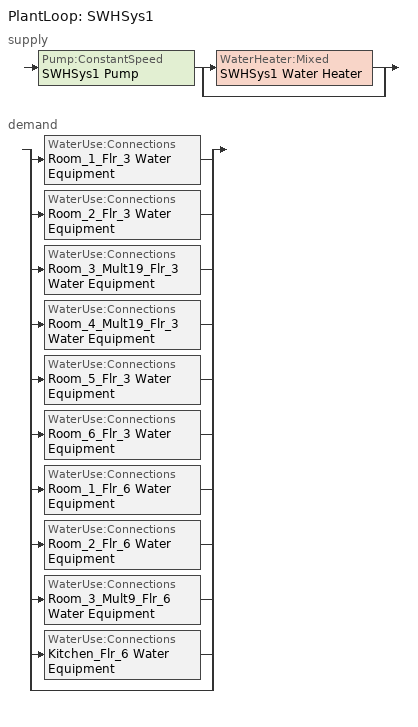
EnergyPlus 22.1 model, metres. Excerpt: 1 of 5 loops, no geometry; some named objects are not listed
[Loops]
PlantLoop 'SWHSys1'
 supply: Pump:ConstantSpeed 'SWHSys1 Pump' > split
  | WaterHeater:Mixed 'SWHSys1 Water Heater'
  | bypass
 demand: split
  | WaterUse:Connections 'Room_1_Flr_3 Water Equipment'
  | WaterUse:Connections 'Room_2_Flr_3 Water Equipment'
  | WaterUse:Connections 'Room_3_Mult19_Flr_3 Water Equipment'
  | WaterUse:Connections 'Room_4_Mult19_Flr_3 Water Equipment'
  | WaterUse:Connections 'Room_5_Flr_3 Water Equipment'
  | WaterUse:Connections 'Room_6_Flr_3 Water Equipment'
  | WaterUse:Connections 'Room_1_Flr_6 Water Equipment'
  | WaterUse:Connections 'Room_2_Flr_6 Water Equipment'
  | WaterUse:Connections 'Room_3_Mult9_Flr_6 Water Equipment'
  | WaterUse:Connections 'Kitchen_Flr_6 Water Equipment'
  | bypass
[EnergyManagementSystem:ProgramCallingManager]
vav_with_reheat_MAX_OA_FRAC_Prog_Manager: AfterPredictorAfterHVACManagers; vav_with_reheat_MAX_OA_FRAC
Door_Switch_Enabled_Thermostat_Reset: BeginTimestepBeforePredictor; Door_Switch_Enabled_Thermostat_Reset_Program_N_LivingUnit; Door_Switch_Enabled_Thermostat_Reset_Program_S_LivingUnit
init_timesteps_after_doorshut_south_Program Manager: BeginNewEnvironment; init_timesteps_after_doorshut
BoilerParManager: BeginNewEnvironment; SetBoilerPar
BoilerCurveManager: InsideHVACSystemIterationLoop; SetBoilerCurve
[EnergyManagementSystem:OutputVariable] Update Frequency=ZoneTimeStep
Name | EMS Variable | Type of Data in Variable | Units
Wired_LTG | Wired_LTG | Summed | J
timesteps_after_doorshut_south | timesteps_after_doorshut_south | Averaged
timesteps_after_doorshut_north | timesteps_after_doorshut_north | Averaged
[ElectricLoadCenter:Transformer]
Transformer 1: Availability Schedule=Always_On; Transformer Usage=PowerInFromGrid; Rated Capacity {VA}=150000; Phase=3; Conductor Material=Aluminum; Full Load Temperature Rise {C}=150; Fraction of Eddy Current Losses=0.1; Performance Input Method=NominalEfficiency; Nameplate Efficiency=0.988; Per Unit Load for Nameplate Efficiency=0.35; Reference Temperature for Nameplate Efficiency {C}=75; Consider Transformer Loss for Utility Cost=Yes; Meter 1=Wired_LTG_Electricity; Meter 2=InteriorEquipment:Electricity
[Sizing:Plant]
SWHSys1: Loop Type=Heating; Design Loop Exit Temperature {C}=60; Loop Design Temperature Difference {deltaC}=5
[PlantLoop]
SWHSys1: Fluid Type=WATER; Plant Equipment Operation Scheme=SWHSys1 Loop Operation Scheme List; Maximum Loop Temperature {C}=60; Minimum Loop Temperature {C}=10; Maximum Loop Flow Rate {m3/s}=AUTOSIZE; Minimum Loop Flow Rate {m3/s}=0; Plant Loop Volume {m3}=AUTOSIZE; Load Distribution Scheme=Optimal
[PlantEquipmentList]
SWHSys1 Equipment List: SWHSys1 Water Heater
[PlantEquipmentOperation:HeatingLoad]
SWHSys1 Operation Scheme: Load Range 1 Lower Limit {W}=0; Load Range 1 Upper Limit {W}=1000000000000000; Range 1 Equipment List=SWHSys1 Equipment List
[PlantEquipmentOperationSchemes]
SWHSys1 Loop Operation Scheme List: Control Scheme 1=SWHSys1 Operation Scheme; Control Scheme 1 Schedule=PlantOnSched
[Pump:ConstantSpeed]
SWHSys1 Pump: Design Flow Rate {m3/s}=autosize; Design Pump Head {Pa}=29891; Design Power Consumption {W}=AUTOSIZE; Motor Efficiency=0.3; Fraction of Motor Inefficiencies to Fluid Stream=0; Pump Control Type=Intermittent
[SetpointManager:Scheduled]
SWHSys1 Loop Setpoint Manager: Control Variable=Temperature; Schedule=SWHSys1-Loop-Temp-Schedule; Setpoint Node or NodeList=SWHSys1 Supply Outlet Node
[AvailabilityManager:NightCycle] Applicability Schedule=Always_On; Fan Schedule=HVACOperationSchd; Control Type=CycleOnAny; Thermostat Tolerance {deltaC}=1; Cycling Run Time Control Type=FixedRunTime; Cycling Run Time {s}=1800
VAV WITH REHEAT Availability Manager; FLR_3_DOAS Availability Manager
[EnergyManagementSystem:Actuator]
vav_with_reheat_MAX_OA_FRAC: VAV WITH REHEAT Max OA Fraction; Schedule:Constant; Schedule Value
S_LivingUnit_CLGSETP_Actuator: OBCReset_S_OccGuestRoom_ClgSP_Sch_20min; Schedule:Compact; Schedule Value
S_LivingUnit_HTGSETP_Actuator: OBCReset_S_OccGuestRoom_HtgSP_Sch_20min; Schedule:Compact; Schedule Value
N_LivingUnit_CLGSETP_Actuator: OBCReset_N_OccGuestRoom_ClgSP_Sch_20min; Schedule:Compact; Schedule Value
N_LivingUnit_HTGSETP_Actuator: OBCReset_N_OccGuestRoom_HtgSP_Sch_20min; Schedule:Compact; Schedule Value
BoilerCurve: HeatSys1 BOILER EFFICIENCY CURVE; Curve; Curve Result
[WaterHeater:Mixed]
SWHSys1 Water Heater: Tank Volume {m3}=2.27125; Setpoint Temperature Schedule=SWHSys1 Water Heater Setpoint Temperature Schedule Name; Deadband Temperature Difference {deltaC}=2; Maximum Temperature Limit {C}=82.2222; Heater Control Type=Cycle; Heater Maximum Capacity {W}=175842.6; Heater Fuel Type=NATURALGAS; Heater Thermal Efficiency=0.95; Off Cycle Parasitic Fuel Consumption Rate {W}=13443.3; Off Cycle Parasitic Fuel Type=NATURALGAS; Off Cycle Parasitic Heat Fraction to Tank=0; On Cycle Parasitic Fuel Consumption Rate {W}=13443.3; On Cycle Parasitic Fuel Type=NATURALGAS; Ambient Temperature Indicator=zone; Ambient Temperature Zone=BASEMENT; Off Cycle Loss Coefficient to Ambient Temperature {W/K}=15.601; On Cycle Loss Coefficient to Ambient Temperature {W/K}=15.601; Use Side Effectiveness=1; Source Side Effectiveness=1; Use Side Design Flow Rate {m3/s}=AUTOSIZE; Source Side Design Flow Rate {m3/s}=AUTOSIZE; Indirect Water Heating Recovery Time {hr}=1.5
[WaterUse:Equipment]
Name | Peak Flow Rate {m3/s} | Flow Rate Fraction Schedule | Target Temperature Schedule | Hot Water Supply Temperature Schedule | Zone | Sensible Fraction Schedule | Latent Fraction Schedule
Room_1_Flr_3 Water Equipment | 1.31389e-06 | GuestRoom_SWH_Sch | Room_1_Flr_3 Water Equipment Temp Sched | Room_1_Flr_3 Water Equipment Hot Supply Temp Sched | Room_1_Flr_3 | Room_1_Flr_3 Water Equipment Sensible fract sched | Room_1_Flr_3 Water Equipment Latent fract sched
Room_2_Flr_3 Water Equipment | 1.31389e-06 | GuestRoom_SWH_Sch | Room_2_Flr_3 Water Equipment Temp Sched | Room_2_Flr_3 Water Equipment Hot Supply Temp Sched | Room_2_Flr_3 | Room_2_Flr_3 Water Equipment Sensible fract sched | Room_2_Flr_3 Water Equipment Latent fract sched
Room_3_Mult19_Flr_3 Water Equipment | 1.31389e-06 | GuestRoom_SWH_Sch | Room_3_Mult19_Flr_3 Water Equipment Temp Sched | Room_3_Mult19_Flr_3 Water Equipment Hot Supply Temp Sched | Room_3_Mult19_Flr_3 | Room_3_Mult19_Flr_3 Water Equipment Sensible fract sched | Room_3_Mult19_Flr_3 Water Equipment Latent fract sched
Room_4_Mult19_Flr_3 Water Equipment | 1.31389e-06 | GuestRoom_SWH_Sch | Room_4_Mult19_Flr_3 Water Equipment Temp Sched | Room_4_Mult19_Flr_3 Water Equipment Hot Supply Temp Sched | Room_4_Mult19_Flr_3 | Room_4_Mult19_Flr_3 Water Equipment Sensible fract sched | Room_4_Mult19_Flr_3 Water Equipment Latent fract sched
Room_5_Flr_3 Water Equipment | 1.31389e-06 | GuestRoom_SWH_Sch | Room_5_Flr_3 Water Equipment Temp Sched | Room_5_Flr_3 Water Equipment Hot Supply Temp Sched | Room_5_Flr_3 | Room_5_Flr_3 Water Equipment Sensible fract sched | Room_5_Flr_3 Water Equipment Latent fract sched
Room_6_Flr_3 Water Equipment | 1.31389e-06 | GuestRoom_SWH_Sch | Room_6_Flr_3 Water Equipment Temp Sched | Room_6_Flr_3 Water Equipment Hot Supply Temp Sched | Room_6_Flr_3 | Room_6_Flr_3 Water Equipment Sensible fract sched | Room_6_Flr_3 Water Equipment Latent fract sched
Room_1_Flr_6 Water Equipment | 1.31389e-06 | GuestRoom_SWH_Sch | Room_1_Flr_6 Water Equipment Temp Sched | Room_1_Flr_6 Water Equipment Hot Supply Temp Sched | Room_1_Flr_6 | Room_1_Flr_6 Water Equipment Sensible fract sched | Room_1_Flr_6 Water Equipment Latent fract sched
Room_2_Flr_6 Water Equipment | 1.31389e-06 | GuestRoom_SWH_Sch | Room_2_Flr_6 Water Equipment Temp Sched | Room_2_Flr_6 Water Equipment Hot Supply Temp Sched | Room_2_Flr_6 | Room_2_Flr_6 Water Equipment Sensible fract sched | Room_2_Flr_6 Water Equipment Latent fract sched
Room_3_Mult9_Flr_6 Water Equipment | 1.31389e-06 | GuestRoom_SWH_Sch | Room_3_Mult9_Flr_6 Water Equipment Temp Sched | Room_3_Mult9_Flr_6 Water Equipment Hot Supply Temp Sched | Room_3_Mult9_Flr_6 | Room_3_Mult9_Flr_6 Water Equipment Sensible fract sched | Room_3_Mult9_Flr_6 Water Equipment Latent fract sched
Kitchen_Flr_6 Water Equipment | 0.00013985 | BLDG_SWH_SCH | Kitchen_Flr_6 Water Equipment Temp Sched | Kitchen_Flr_6 Water Equipment Hot Supply Temp Sched | Kitchen_Flr_6 | Kitchen_Flr_6 Water Equipment Sensible fract sched | Kitchen_Flr_6 Water Equipment Latent fract sched
[WaterUse:Connections]
Name | Water Use Equipment 1
Room_1_Flr_3 Water Equipment | Room_1_Flr_3 Water Equipment
Room_2_Flr_3 Water Equipment | Room_2_Flr_3 Water Equipment
Room_3_Mult19_Flr_3 Water Equipment | Room_3_Mult19_Flr_3 Water Equipment
Room_4_Mult19_Flr_3 Water Equipment | Room_4_Mult19_Flr_3 Water Equipment
Room_5_Flr_3 Water Equipment | Room_5_Flr_3 Water Equipment
Room_6_Flr_3 Water Equipment | Room_6_Flr_3 Water Equipment
Room_1_Flr_6 Water Equipment | Room_1_Flr_6 Water Equipment
Room_2_Flr_6 Water Equipment | Room_2_Flr_6 Water Equipment
Room_3_Mult9_Flr_6 Water Equipment | Room_3_Mult9_Flr_6 Water Equipment
Kitchen_Flr_6 Water Equipment | Kitchen_Flr_6 Water Equipment
[Schedule:Compact]
BLDG_SWH_SCH: Through: 12/31, For: Weekdays SummerDesignDay, Until: 01:00, 0.2, Until: 04:00, 0.15, Until: 05:00, 0.2, Until: 06:00, 0.25, Until: 07:00, 0.5, Until: 08:00, 0.6, Until: 09:00, 0.55, Until: 10:00, 0.45, Until: 11:00, 0.4, Until: 12:00, 0.45, Until: 13:00, 0.4, Until: 14:00, 0.35, Until: 17:00, 0.3, Until: 18:00, 0.4, Until: 19:00, 0.55, Until: 20:00, 0.6, Until: 21:00, 0.5, Until: 22:00, 0.55, Until: 23:00, 0.45, Until: 24:00, 0.25, For: Saturday WinterDesignDay, Until: 01:00, 0.2, Until: 04:00, 0.15, Until: 05:00, 0.2, Until: 06:00, 0.25, Until: 07:00, 0.4, Until: 10:00, 0.5, Until: 11:00, 0.45, Until: 13:00, 0.5, Until: 14:00, 0.45, Until: 16:00, 0.4, Until: 17:00, 0.35, Until: 18:00, 0.4, Until: 20:00, 0.55, Until: 21:00, 0.5, Until: 22:00, 0.55, Until: 23:00, 0.4, Until: 24:00, 0.3, For: Sunday Holidays AllOtherDays, Until: 01:00, 0.25, Until: 05:00, 0.2, Until: 06:00, 0.3, Until: 09:00, 0.5, Until: 10:00, 0.55, Until: 12:00, 0.5, Until: 14:00, 0.4, Until: 17:00, 0.3, Until: 18:00, 0.4, Until: 20:00, 0.5, Until: 21:00, 0.4, Until: 22:00, 0.5, Until: 23:00, 0.4, Until: 24:00, 0.2
GuestRoom_SWH_Sch: Through: 12/31, For: Weekdays, Until: 01:00, 0.2, Until: 04:00, 0.15, Until: 05:00, 0.2, Until: 06:00, 0.35, Until: 07:00, 0.6, Until: 08:00, 0.8, Until: 09:00, 0.55, Until: 10:00, 0.4, Until: 11:00, 0.3, Until: 17:00, 0.2, Until: 18:00, 0.3, Until: 19:00, 0.55, Until: 21:00, 0.4, Until: 22:00, 0.6, Until: 23:00, 0.45, Until: 24:00, 0.25, For: AllOtherDays, Until: 01:00, 0.2, Until: 04:00, 0.15, Until: 05:00, 0.2, Until: 06:00, 0.25, Until: 07:00, 0.35, Until: 08:00, 0.6, Until: 09:00, 0.8, Until: 10:00, 0.55, Until: 11:00, 0.4, Until: 12:00, 0.3, Until: 17:00, 0.2, Until: 18:00, 0.25, Until: 19:00, 0.3, Until: 22:00, 0.4, Until: 23:00, 0.6, Until: 24:00, 0.35
ALWAYS_ON; HVACOperationSchd; PlantOnSched: Through: 12/31, For: AllDays, Until: 24:00, 1
OBCReset_S_OccGuestRoom_HtgSP_Sch_20min; OBCReset_N_OccGuestRoom_HtgSP_Sch_20min: Through: 12/31, For: SummerDesignDay WinterDesignDay, Until: 24:00, 21.111, For: AllOtherDays, Until: 7:50, 21.111, Until: 9:00, 18.889, Until: 10:50, 21.111, Until: 16:10, 18.889, Until: 17:50, 21.111, Until: 19:00, 18.889, Until: 24:00, 21.111
OBCReset_S_OccGuestRoom_ClgSP_Sch_20min; OBCReset_N_OccGuestRoom_ClgSP_Sch_20min: Through: 12/31, For: SummerDesignDay WinterDesignDay, Until: 24:00, 21.111, For: AllOtherDays, Until: 7:50, 21.111, Until: 9:00, 23.333, Until: 10:50, 21.111, Until: 16:10, 23.333, Until: 17:50, 21.111, Until: 19:00, 23.333, Until: 24:00, 21.111
Room_1_Flr_3 Water Equipment Latent fract sched; Room_2_Flr_3 Water Equipment Latent fract sched; Room_3_Mult19_Flr_3 Water Equipment Latent fract sched; Room_4_Mult19_Flr_3 Water Equipment Latent fract sched; Room_5_Flr_3 Water Equipment Latent fract sched; Room_6_Flr_3 Water Equipment Latent fract sched; Room_1_Flr_6 Water Equipment Latent fract sched; Room_2_Flr_6 Water Equipment Latent fract sched; Room_3_Mult9_Flr_6 Water Equipment Latent fract sched; Kitchen_Flr_6 Water Equipment Latent fract sched: Through: 12/31, For: AllDays, Until: 24:00, 0.05
Room_1_Flr_3 Water Equipment Sensible fract sched; Room_2_Flr_3 Water Equipment Sensible fract sched; Room_3_Mult19_Flr_3 Water Equipment Sensible fract sched; Room_4_Mult19_Flr_3 Water Equipment Sensible fract sched; Room_5_Flr_3 Water Equipment Sensible fract sched; Room_6_Flr_3 Water Equipment Sensible fract sched; Room_1_Flr_6 Water Equipment Sensible fract sched; Room_2_Flr_6 Water Equipment Sensible fract sched; Room_3_Mult9_Flr_6 Water Equipment Sensible fract sched; Kitchen_Flr_6 Water Equipment Sensible fract sched: Through: 12/31, For: AllDays, Until: 24:00, 0.2
Room_1_Flr_3 Water Equipment Temp Sched; Room_2_Flr_3 Water Equipment Temp Sched; Room_3_Mult19_Flr_3 Water Equipment Temp Sched; Room_4_Mult19_Flr_3 Water Equipment Temp Sched; Room_5_Flr_3 Water Equipment Temp Sched; Room_6_Flr_3 Water Equipment Temp Sched; Room_1_Flr_6 Water Equipment Temp Sched; Room_2_Flr_6 Water Equipment Temp Sched; Room_3_Mult9_Flr_6 Water Equipment Temp Sched; Kitchen_Flr_6 Water Equipment Temp Sched; SWHSys1-Loop-Temp-Schedule; SWHSys1 Water Heater Setpoint Temperature Schedule Name: Through: 12/31, For: AllDays, Until: 24:00, 60
Room_1_Flr_3 Water Equipment Hot Supply Temp Sched; Room_2_Flr_3 Water Equipment Hot Supply Temp Sched; Room_3_Mult19_Flr_3 Water Equipment Hot Supply Temp Sched; Room_4_Mult19_Flr_3 Water Equipment Hot Supply Temp Sched; Room_5_Flr_3 Water Equipment Hot Supply Temp Sched; Room_6_Flr_3 Water Equipment Hot Supply Temp Sched; Room_1_Flr_6 Water Equipment Hot Supply Temp Sched; Room_2_Flr_6 Water Equipment Hot Supply Temp Sched; Room_3_Mult9_Flr_6 Water Equipment Hot Supply Temp Sched; Kitchen_Flr_6 Water Equipment Hot Supply Temp Sched: Through: 12/31, For: AllDays, Until: 24:00, 55
[Schedule:Constant]
VAV WITH REHEAT Max OA Fraction: Hourly Value=1
[Curve:Quadratic]
HeatSys1 Boiler Efficiency Curve: Coefficient1 Constant=1; Coefficient2 x=0; Coefficient3 x**2=0; Minimum Value of x=0; Maximum Value of x=1
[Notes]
The DOE Prototype Building Models were developed by Pacific Northwest National Laboratory (PNNL), under contract with the U.S.
Department of Energy (DOE).  These building models were derived from DOE's Commercial Reference Building Models with modifications
based on input from the ASHRAE Standard 90.1 committee, the Advanced Energy Design Guide series, and building industry experts. The
prototypes models were developed to quantify energy saving impacts from newly published editions of ASHRAE Standard 90.1, 189.1, IECC,
and other energy codes and standards.  The basic building descriptions can be found in the Scorecards posted at www.energycodes.gov
website. The recommended citation of the prototype models is
DOE and PNNL. 2023. Commercial Prototype Building Models, Richland, WA, Pacific Northwest National Laboratory. Available at https://www.energycodes.gov/development/commercial/prototype_models.
Detailed descriptions of the prototype model development and addenda modeling strategies can be found in the following  reports:
Maddox D.E., J. Zhang, Y. Xie, W. Xu, X. Liu, S. Wang, and M.I. Rosenberg. 2022. Energy and Energy Cost Savings Analysis of the 2021 IECC
for Commercial Buildings. PNNL-32816. Richland, WA: Pacific Northwest National Laboratory.
Zhang J., M.I. Rosenberg, J. Lerond, Y. Xie, C. Chandrasekharan Nambiar, Y. Chen, and R. Hart, et al. 2021. Energy Savings Analysis:
ANSI/ASHRAE/IES Standard 90.1-2019. PNNL-31488. Richland, WA: Pacific Northwest National Laboratory.
Zhang, J., Y. Chen, Y. Xie, M. Rosenberg, R. Hart. Energy and Energy Cost Savings Analysis of the 2018 IECC for Commercial Buildings.
2018. PNNL-28125. Richland, WA: Pacific Northwest National Laboratory.
DOE. 2017. Energy Savings Analysis: ANSI/ASHRAE/IES Standard 90.1-2016. Prepared by Athalye, R.A, M.A. Halverson, M.I. Rosenberg, B. Liu,
J. Zhang, R. Hart, V.V. Mendon, S. Goel, Y. Chen, Y. Xie, and M. Zhao, Richland, WA, Pacific Northwest National Laboratory. https://www.energycodes.gov/sites/default/files/documents/02202018_Standard_90.1-2016_Determination_TSD.pdf.
Zhang, J., Y. Xie, R.A. Athalye, J. Zhuge, M. Rosenberg, R. Hart, and B. Liu. Energy and Energy Cost Savings Analysis of the 2015 IECC
for Commercial Buildings. 2015. PNNL-24269 Rev. 1. Richland, WA: Pacific Northwest National
Laboratory. https://www.energycodes.gov/sites/default/files/documents/2015_IECC_Commercial_Analysis.pdf.
Halverson M.A., M.I. Rosenberg, W. Wang, J. Zhang, V.V. Mendon, R.A. Athalye, Y. Xie, R. Hart, S. Goel, 2014. ANSI/ASHRAE/IES Standard
90.1-2013 Determination of Energy Savings: Quantitative Analysis, PNNL-23479. Richland, WA: Pacific Northwest National Laboratory. https://www.energycodes.gov/sites/default/files/documents/901-2013_finalCommercialDeterminationQuantitativeAnalysis_TSD_0.pdf.
Goel S., R.A. Athalye, W. Wang, J. Zhang, M.I. Rosenberg, Y. Xie, and R. Hart, et al. 2014. Enhancements to ASHRAE Standard 90.1
Prototype Building Models. PNNL-23269. Richland, WA: Pacific Northwest National Laboratory. https://www.pnnl.gov/main/publications/external/technical_reports/PNNL-23269.pdf.
Zhang J., R.A. Athalye, R. Hart, M.I. Rosenberg, Y. Xie, S. Goel, and V.V. Mendon, et al. 2013. Energy and Energy Cost Savings Analysis
of the IECC for Commercial Buildings. PNNL-22760. Richland, WA: Pacific Northwest National Laboratory. http://www.pnnl.gov/main/publications/external/technical_reports/PNNL-22760.pdf.
Thornton B.A., M.I. Rosenberg, E.E. Richman, W. Wang, Y. Xie, J. Zhang, H. Cho, VV Mendon, R.A. Athalye, and B. Liu. 2011. Achieving
the 30% Goal: Energy and Cost Savings Analysis of ASHRAE Standard 90.1-2010. PNNL-20405. Richland, WA: Pacific Northwest National
Laboratory.  https://www.energycodes.gov/sites/default/files/documents/BECP_Energy_Cost_Savings_STD2010_May2011_v00.pdf.
WeatherFile:  USA_CO_Denver-Aurora-Buckley.AFB.724695_TMY3.epw
GPARM parameters as input:
Case = ASHRAE901_HotelLarge_STD2022_Denver
AnalysisPurpose = ProgressIndicator
AnalysisCodeName = ASHRAE901
AnalysisAmendment = NoneAmend
AnalysisPrototype = HotelLarge
AnalysisScope = National
AnalysisState = National
AnalysisCity = USA_CO_Denver
AnalysisCustomFlag = Default
hvac_autogen = Default
roof_emissivity = 0.9
roof_solar_absorp = 0.77
sidelighting_control = yes_AY
guestroom_eqp_sch = Guestroom_Eqp_Sch_Adva
exterior_lights_watts = 9571.94
economizer = DifferentialDryBulb
VAV_WITH_REHEAT_DCV = No
damper_sche = MinOA_MotorizedDamper_Sched
chilledwater_pump_head = 73247.3533995408
chilledwater_pump_secondary_head = 105797.753908063
SAT_reset_switch = Yes
SAT_reset_T = 15.6
economizer_lockout = LockoutWithHeating
eco_max_temp_limit = na
heating_damper_act = ReverseWithLimits
add_ck_vav_with_reheat = no
Transfer_Air = all_exhaust
BLDG_ELEVATORS_LIGHTS_FAN_SCH = ELEV_LIGHT_FAN_SCH_ADD_DF
